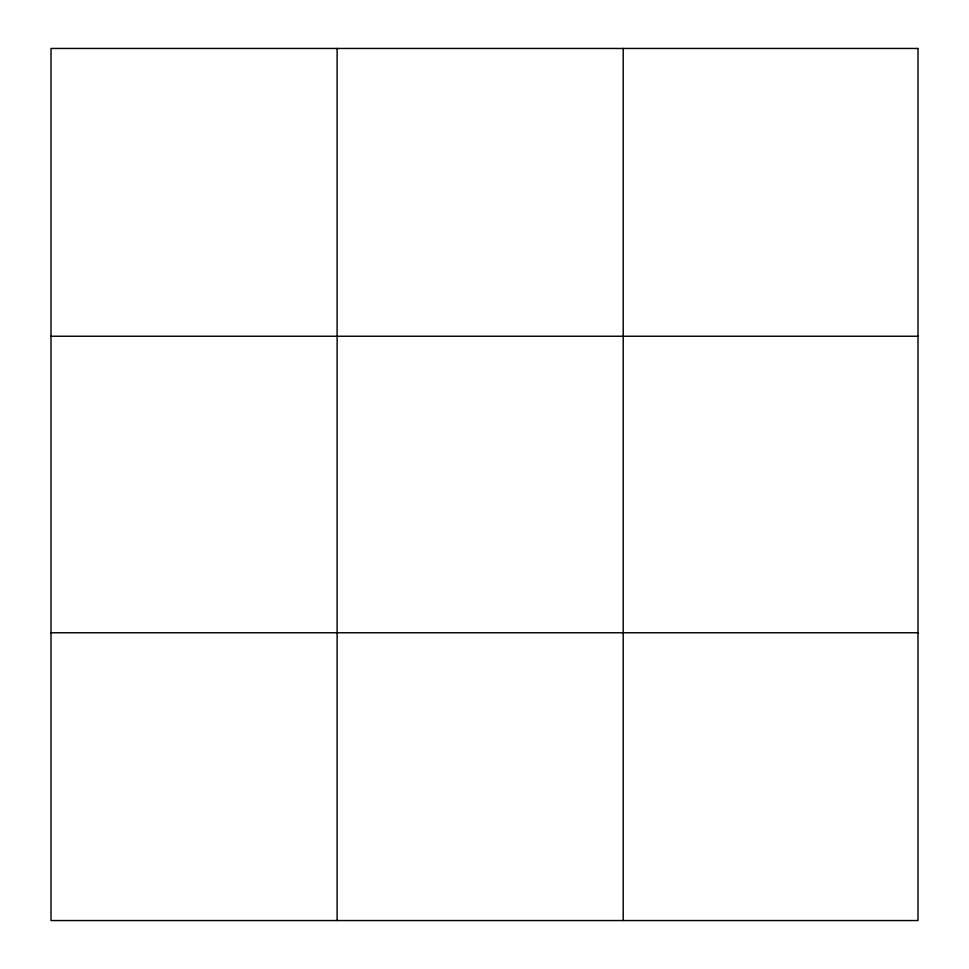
<?xml version="1.0" encoding="UTF-8"?>
<svg xmlns="http://www.w3.org/2000/svg" width="969" height="969" viewBox="0 0 969 969"><rect width="100%" height="100%" fill="white"/><g stroke="black" fill="none" stroke-linecap="round" stroke-linejoin="round"><path stroke-width="1.45" d="M337.115 48.45L337.115 920.55M623.212 48.45L623.212 920.55M51.006 336.243L917.994 336.243M51.006 632.757L917.994 632.757M917.994 48.45L917.994 920.55L51.006 920.55L51.006 48.45L917.994 48.45"/></g></svg>
